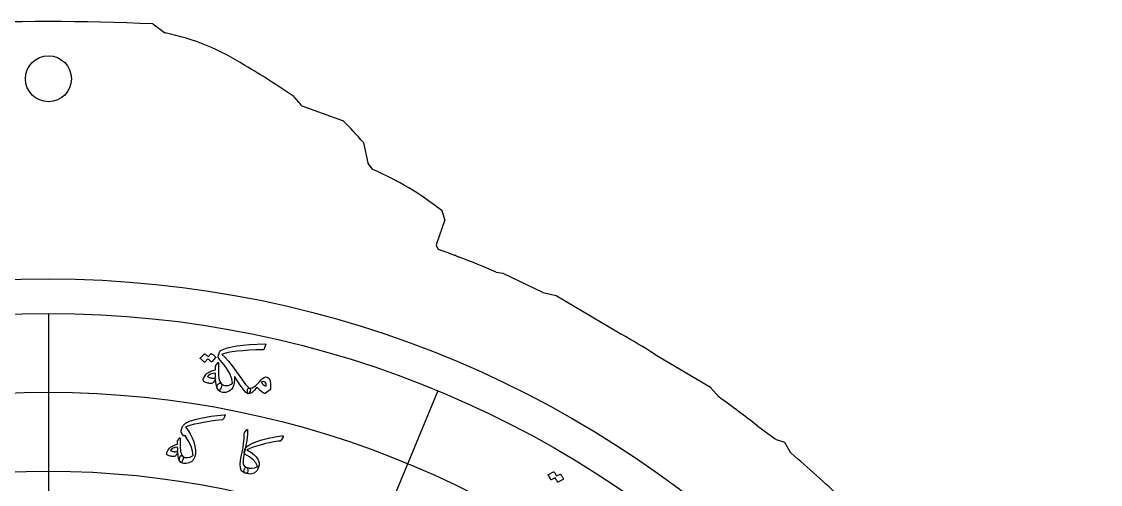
# Model space of a CAD drawing. Header units: millimetres. Extents: x -65 to 65, y -65 to 74.
# Drawn here: x -1.5 to 59.5, y 47.9 to 74 of the extents above; entities that cross this region are included whole.
import ezdxf

# ---------------------------------------------------------------- set-up
doc = ezdxf.new("R2010")
doc.units = ezdxf.units.MM
for name, color, linetype in [('CUT_INNER', 6, 'Continuous'), ('CUT_OUTER', 1, 'Continuous'), ('ENGRAVE', 7, 'Continuous'), ('ENGRAVE_FINE', 8, 'Continuous'), ('GUIDE', 3, 'Continuous'), ('TEXT', 5, 'Continuous')]:
    doc.layers.add(name, color=color, linetype=linetype)

msp = doc.modelspace()

# ---------------------------------------------------------------- linework, layer by layer
at = {"layer": 'CUT_INNER'}
msp.add_circle((0, 70.7888), 1.3, dxfattribs=at)
at = {"layer": 'CUT_OUTER'}
for points in [[(5.9046, 73.8886), (5.9074, 73.8867), (6.5539, 73.4018)], [(13.8689, 69.7806), (13.8715, 69.7778), (14.2621, 69.3091)], [(14.3269, 69.2639), (16.6321, 68.4404), (16.6354, 68.439)], [(17.8092, 67.182), (17.8101, 67.1787), (18.0534, 66.0404)], [(18.08, 65.9818), (18.2912, 65.7002)], [(22.4196, 62.8225), (22.4186, 62.8192), (21.9379, 61.4578)], [(21.9452, 61.3407), (22.0413, 61.1485)], [(22.9391, 60.8175), (23.0034, 60.8111), (23.0067, 60.8106), (23.0098, 60.8092), (23.1637, 60.7322)], [(25.3175, 59.8665), (25.6858, 59.8051), (25.6892, 59.8044), (25.6925, 59.803), (27.9369, 58.7221), (27.9529, 58.7155), (27.9696, 58.7107), (28.7033, 58.5483), (28.7072, 58.5473), (28.7107, 58.5454), (32.2618, 56.4282), (32.3848, 56.358)], [(34.2994, 55.2134), (37.4223, 53.3514), (37.4256, 53.3492), (37.4283, 53.3464), (37.9014, 52.8057)], [(40.1117, 51.147), (41.0956, 50.4291)], [(41.1366, 50.4079), (41.6138, 50.2488), (41.6174, 50.2474), (41.6195, 50.2442), (41.9411, 49.6814)], [(41.9707, 49.6446), (42.1768, 49.4582)]]:
    msp.add_lwpolyline(points, dxfattribs=at)
for centre, radius, start, end in [((-0.0055, -55.6663), 129.6897, 87.388068, 92.611917), ((6.6439, 73.5218), 0.15, 233.130102, 253.491157), ((4.0805, 60.77), 12.8576, 56.912234, 78.693796), ((-7.4251, 39.3691), 37.1254, 55.000405, 60.067465), ((14.3773, 69.4051), 0.15, 219.805571, 250.34115), ((4.0662, 55.5249), 18.021, 40.305286, 45.775595), ((18.2, 66.0718), 0.15, 192.064421, 216.869898), ((18.4112, 65.7902), 0.15, 216.869898, 242.605391), ((11.557, 49.8346), 17.2159, 51.594139, 66.788481), ((16.8137, 61.2334), 5.8268, 15.825905, 21.041291), ((22.0793, 61.4078), 0.15, 160.551762, 206.565051), ((3.7417, 10.1327), 54.1986, 69.255306, 70.266919), ((0.5765, 1.4273), 63.4607, 67.053998, 69.149839), ((0.5385, 0.9174), 63.9362, 58.126889, 60.125962), ((0.774, 1.0308), 63.711, 51.870494, 54.355906), ((41.184, 50.5502), 0.15, 233.882777, 251.565051), ((42.0713, 49.7558), 0.15, 209.744881, 227.863144), ((0.2952, 0.3315), 64.5561, 46.174574, 49.551714)]:
    msp.add_arc(centre, radius, start, end, dxfattribs=at)
at = {"layer": 'ENGRAVE'}
for radius in [57.525, 48.6086]:
    msp.add_circle((0, 0), radius, dxfattribs=at)
at = {"layer": 'ENGRAVE_FINE'}
for points in [[(0, 57.525), (0, 48.6086)], [(22.0139, 53.1462), (18.6017, 44.9085)], [(0, 48.6086), (0, 39.6922)]]:
    msp.add_lwpolyline(points, dxfattribs=at)
msp.add_circle((0, 0), 53.0668, dxfattribs=at)
at = {"layer": 'GUIDE'}
msp.add_circle((0, 0), 59.475, dxfattribs=at)
at = {"layer": 'TEXT'}
for points in [[(12.2501, 55.8008), (12.2604, 55.7979), (12.2689, 55.7939), (12.2758, 55.7889), (12.281, 55.7829), (12.2867, 55.7726), (12.2885, 55.7599), (12.2864, 55.7448), (12.2803, 55.7274), (12.1862, 55.492), (12.1803, 55.4815), (12.1716, 55.4739), (12.1603, 55.4692), (12.1462, 55.4674), (11.7208, 55.46), (11.333, 55.4441), (10.9828, 55.4206), (10.6701, 55.3901), (10.395, 55.3532), (10.1576, 55.3104), (9.9579, 55.2623), (9.7958, 55.2091), (9.9785, 55.0491), (10.1781, 54.8331), (10.3936, 54.5609), (10.6237, 54.2325), (10.718, 54.0955), (10.819, 53.9527), (10.9265, 53.8041), (11.0406, 53.6497), (11.1478, 53.5103), (11.2354, 53.4065), (11.3035, 53.3387), (11.3524, 53.3068), (11.4018, 53.2712), (11.4174, 53.215), (11.3991, 53.1383), (11.3471, 53.0411), (11.3289, 53.0158), (11.3123, 52.9985), (11.2975, 52.9891), (11.2844, 52.9878), (11.1651, 53.0626), (11.0058, 53.2443), (10.8049, 53.5327), (10.5602, 53.9273), (10.5438, 53.9414), (10.5317, 53.9468), (10.5238, 53.9434), (10.5203, 53.9314), (10.5113, 53.7601), (10.4968, 53.6129), (10.4769, 53.4899), (10.4515, 53.391), (10.4202, 53.33), (10.3842, 53.2758), (10.3438, 53.2285), (10.2988, 53.1881), (10.2114, 53.1286), (10.1218, 53.0865), (10.0297, 53.0618), (9.935, 53.0545), (9.8321, 53.063), (9.7445, 53.088), (9.672, 53.1293), (9.6147, 53.1871), (9.5597, 53.2732), (9.5326, 53.3519), (9.5338, 53.4233), (9.5632, 53.4873), (9.6174, 53.5507), (9.6683, 53.5844), (9.7156, 53.5883), (9.7593, 53.5624), (9.8229, 53.5127), (9.8954, 53.4775), (9.977, 53.4566), (10.0676, 53.4499), (10.1599, 53.4583), (10.2467, 53.4823), (10.3279, 53.5221), (10.4035, 53.5776), (10.3734, 53.8383), (10.2366, 54.1603), (9.9905, 54.5427), (9.6322, 54.984), (9.6061, 55.0233), (9.5934, 55.0671), (9.594, 55.1155), (9.6082, 55.1685), (9.6466, 55.2703), (9.6808, 55.3471), (9.7106, 55.3989), (9.736, 55.4257), (10.1108, 55.5771), (10.6522, 55.6934), (11.3612, 55.7697), (12.2383, 55.7997), (12.2401, 55.7994), (12.2416, 55.7994), (12.243, 55.7997), (12.2442, 55.8002), (12.2454, 55.8008), (12.2468, 55.8011), (12.2484, 55.8011), (12.2501, 55.8008)], [(9.1899, 55.247), (9.1952, 55.2508), (9.2021, 55.2524), (9.2104, 55.2519), (9.2203, 55.2493), (9.254, 55.2301), (9.2864, 55.2098), (9.3173, 55.1883), (9.3469, 55.1656), (9.3752, 55.1415), (9.4026, 55.1157), (9.4289, 55.0882), (9.4542, 55.059), (9.4587, 55.0507), (9.4598, 55.0424), (9.4577, 55.0343), (9.4524, 55.0263), (9.232, 54.7844), (9.2267, 54.7816), (9.2197, 54.7828), (9.211, 54.7879), (9.2007, 54.797), (9.1938, 54.8049), (9.1825, 54.8161), (9.1665, 54.8306), (9.146, 54.8484), (9.1206, 54.8697), (9.0903, 54.8948), (9.055, 54.9237), (9.0147, 54.9564), (8.8427, 54.7678), (8.8353, 54.7623), (8.8269, 54.7621), (8.8175, 54.767), (8.807, 54.7772), (8.798, 54.786), (8.7837, 54.7993), (8.764, 54.8171), (8.739, 54.8395), (8.7082, 54.8664), (8.6712, 54.8979), (8.6278, 54.9341), (8.5782, 54.9749), (8.5733, 54.9812), (8.5717, 54.9869), (8.5732, 54.9922), (8.5779, 54.9969), (8.7975, 55.2302), (8.8028, 55.2339), (8.8096, 55.2356), (8.818, 55.2352), (8.8279, 55.2327), (8.8569, 55.218), (8.8847, 55.202), (8.9113, 55.1845), (8.9368, 55.1656), (8.9611, 55.1454), (8.9843, 55.1243), (9.0064, 55.1023), (9.0274, 55.0792)], [(9.7622, 53.5581), (9.7874, 53.5169), (9.7954, 53.4646), (9.7862, 53.4011), (9.76, 53.3264), (9.7187, 53.2449), (9.6814, 53.1944), (9.6479, 53.1749), (9.6182, 53.1865), (9.5467, 53.287), (9.4956, 53.4303), (9.465, 53.6163), (9.4547, 53.8451), (9.3932, 53.7225), (9.3346, 53.6343), (9.279, 53.5805), (9.2262, 53.5611), (9.1996, 53.5609), (9.1713, 53.5623), (9.1412, 53.5654), (9.1093, 53.5701), (9.0759, 53.576), (9.0409, 53.5826), (9.0045, 53.5899), (8.9665, 53.5979), (8.9003, 53.6156), (8.8486, 53.6331), (8.8114, 53.6504), (8.7888, 53.6677), (8.761, 53.7124), (8.7465, 53.7545), (8.7451, 53.7939), (8.7571, 53.8308), (8.8279, 53.9482), (8.8881, 54.0389), (8.9376, 54.1028), (8.9764, 54.14), (9.0254, 54.1732), (9.0767, 54.2041), (9.1302, 54.2328), (9.1859, 54.2592), (9.2444, 54.2835), (9.306, 54.3059), (9.3708, 54.3262), (9.4388, 54.3445), (9.445, 54.4869), (9.4464, 54.5163), (9.4508, 54.542), (9.4583, 54.5639), (9.4689, 54.5821), (9.5727, 54.7295), (9.592, 54.7466), (9.6068, 54.7429), (9.6169, 54.7183), (9.6224, 54.673), (9.6195, 54.5322), (9.6175, 54.4029), (9.6166, 54.2852), (9.6167, 54.179), (9.6183, 54.0845), (9.6221, 54.0018), (9.6278, 53.931), (9.6356, 53.8719), (9.6568, 53.7726), (9.685, 53.6872), (9.7201, 53.6158), (9.7622, 53.5581)], [(9.4465, 54.1556), (9.2925, 54.1294), (9.1652, 54.0881), (9.0646, 54.032), (8.9907, 53.9613), (9.0147, 53.9389), (9.0468, 53.9188), (9.0871, 53.901), (9.1355, 53.8855), (9.1639, 53.8794), (9.1927, 53.8744), (9.2219, 53.8704), (9.2515, 53.8675), (9.2816, 53.8661), (9.3123, 53.8667), (9.3435, 53.8692), (9.3754, 53.8737), (9.414, 53.8904), (9.4397, 53.9268), (9.4523, 53.983), (9.4518, 54.059), (9.4483, 54.0946), (9.4463, 54.1225), (9.4457, 54.1429), (9.4465, 54.1556)], [(12.3597, 53.9303), (12.4622, 53.8653), (12.5287, 53.7332), (12.5589, 53.5339), (12.5529, 53.2678), (12.5506, 53.249), (12.5457, 53.2332), (12.5382, 53.2203), (12.5282, 53.2103), (12.2783, 53.0118), (12.2616, 53.0002), (12.2439, 52.9947), (12.2254, 52.9955), (12.2061, 53.0025), (12.0854, 53.0775), (11.9752, 53.1629), (11.8752, 53.2586), (11.7856, 53.3648), (11.6541, 53.1811), (11.5275, 53.0569), (11.4055, 52.9922), (11.2879, 52.987), (11.2764, 52.9943), (11.2665, 53.011), (11.2581, 53.0371), (11.2512, 53.0726), (11.247, 53.1578), (11.253, 53.2241), (11.2692, 53.2716), (11.2958, 53.3003), (11.3089, 53.3056), (11.3232, 53.3083), (11.3389, 53.3085), (11.3559, 53.306), (11.4389, 53.3026), (11.5254, 53.3234), (11.6154, 53.3683), (11.7091, 53.4373), (11.7528, 53.4797), (11.8201, 53.5502), (11.9109, 53.6489), (12.0255, 53.7756), (12.1114, 53.8571), (12.1958, 53.91), (12.2787, 53.9344), (12.3597, 53.9303)], [(12.0253, 53.6419), (12.0793, 53.5717), (12.1442, 53.5092), (12.22, 53.4543), (12.3067, 53.407), (12.3176, 53.4777), (12.3119, 53.5388), (12.2895, 53.5902), (12.2503, 53.6319), (12.2006, 53.6602), (12.1465, 53.6713), (12.0881, 53.6652), (12.0253, 53.6419)], [(9.9324, 51.7999), (9.967, 51.7992), (9.9865, 51.787), (9.991, 51.7634), (9.9804, 51.7283), (9.9172, 51.5961), (9.8993, 51.5627), (9.8804, 51.5376), (9.8605, 51.5209), (9.8397, 51.5126), (9.4471, 51.4652), (9.0923, 51.4155), (8.775, 51.3642), (8.495, 51.3122), (8.2524, 51.2595), (8.0475, 51.2062), (7.88, 51.1527), (7.7498, 51.0994), (7.8925, 50.9145), (8.0169, 50.7157), (8.1232, 50.503), (8.2113, 50.2766), (8.2823, 50.0177), (8.3138, 49.783), (8.3063, 49.5728), (8.2606, 49.3869), (8.2252, 49.3059), (8.1876, 49.2407), (8.1479, 49.1913), (8.106, 49.1579), (7.9426, 49.0801), (7.791, 49.0424), (7.6508, 49.0449), (7.5217, 49.0877), (7.4694, 49.1262), (7.4347, 49.1808), (7.4176, 49.2514), (7.4181, 49.338), (7.4289, 49.4056), (7.4477, 49.4541), (7.4746, 49.4835), (7.5095, 49.4936), (7.5258, 49.4904), (7.5457, 49.4816), (7.5692, 49.4674), (7.5963, 49.4478), (7.7111, 49.3872), (7.8454, 49.3746), (7.9996, 49.4099), (8.1742, 49.4927), (8.1443, 49.7443), (8.0623, 50.0177), (7.9273, 50.3126), (7.738, 50.6287), (7.732, 50.6343), (7.7251, 50.6363), (7.7172, 50.6349), (7.7084, 50.6299), (7.6684, 50.6067), (7.6593, 50.6021), (7.6504, 50.6021), (7.6417, 50.6064), (7.6333, 50.6152), (7.5034, 50.8105), (7.5017, 50.8242), (7.5049, 50.8542), (7.513, 50.9007), (7.526, 50.9635), (7.542, 51.0299), (7.5588, 51.084), (7.5763, 51.1258), (7.5944, 51.1552), (7.6236, 51.1918), (7.653, 51.2255), (7.6826, 51.2563), (7.7124, 51.2842), (7.7425, 51.3094), (7.7729, 51.3321), (7.8036, 51.3523), (7.8345, 51.37), (7.9816, 51.4338), (8.1613, 51.4956), (8.3738, 51.555), (8.6191, 51.6116), (8.8975, 51.665), (9.2091, 51.7145), (9.554, 51.7597), (9.9324, 51.7999)], [(11.1886, 48.8301), (11.2331, 48.7996), (11.2618, 48.7521), (11.2745, 48.6876), (11.2714, 48.606), (11.2554, 48.5413), (11.2236, 48.5022), (11.1762, 48.4886), (11.113, 48.5004), (11.0465, 48.5296), (10.989, 48.5683), (10.9405, 48.6164), (10.9009, 48.674), (10.8539, 48.8068), (10.8414, 48.9917), (10.8635, 49.2286), (10.9205, 49.5177), (10.9407, 49.6047), (10.9593, 49.6902), (10.9764, 49.7741), (10.9919, 49.8566), (11.0057, 49.9374), (11.0178, 50.0162), (11.0283, 50.0932), (11.037, 50.1683), (11.0466, 50.2639), (11.0548, 50.3507), (11.0617, 50.4288), (11.0673, 50.498), (11.0714, 50.5581), (11.0741, 50.6086), (11.0754, 50.6496), (11.0751, 50.681), (11.0745, 50.7335), (11.0777, 50.7744), (11.0847, 50.8038), (11.0956, 50.8216), (11.2217, 50.9456), (11.2386, 50.9576), (11.2511, 50.9589), (11.2591, 50.9498), (11.2626, 50.93), (11.2605, 50.7307), (11.233, 50.4705), (11.1803, 50.1495), (11.1024, 49.7677), (11.0736, 49.6266), (11.0496, 49.4994), (11.0307, 49.3861), (11.0167, 49.2868), (11.0076, 49.2017), (11.0036, 49.1309), (11.0047, 49.0744), (11.0108, 49.0323), (11.0336, 48.9675), (11.0709, 48.9122), (11.1225, 48.8664), (11.1886, 48.8301)], [(7.5963, 49.4478), (7.6197, 49.4118), (7.6281, 49.3655), (7.6216, 49.3088), (7.6002, 49.2419), (7.5655, 49.1684), (7.5335, 49.1226), (7.5042, 49.1044), (7.4776, 49.114), (7.4115, 49.2016), (7.3626, 49.3276), (7.3307, 49.4921), (7.316, 49.6952), (7.2643, 49.5848), (7.2144, 49.505), (7.1663, 49.4558), (7.1199, 49.4373), (7.0962, 49.4364), (7.071, 49.437), (7.0442, 49.439), (7.0158, 49.4424), (6.9859, 49.4468), (6.9546, 49.4519), (6.9221, 49.4574), (6.8882, 49.4636), (6.8289, 49.4777), (6.7825, 49.492), (6.749, 49.5065), (6.7285, 49.5213), (6.7027, 49.5604), (6.6888, 49.5974), (6.6866, 49.6324), (6.6963, 49.6655), (6.7564, 49.7715), (6.8077, 49.8535), (6.8502, 49.9115), (6.8837, 49.9455), (6.9265, 49.9762), (6.9713, 50.0049), (7.0182, 50.0317), (7.067, 50.0566), (7.1183, 50.0796), (7.1725, 50.1009), (7.2296, 50.1206), (7.2896, 50.1386), (7.2916, 50.2652), (7.2921, 50.2914), (7.2954, 50.3143), (7.3016, 50.334), (7.3105, 50.3504), (7.3991, 50.484), (7.4158, 50.4996), (7.429, 50.4967), (7.4386, 50.4751), (7.4446, 50.4349), (7.4455, 50.3097), (7.4469, 50.1948), (7.449, 50.0902), (7.4517, 49.9959), (7.4555, 49.9119), (7.4608, 49.8386), (7.4677, 49.7758), (7.4761, 49.7235), (7.4974, 49.6358), (7.5245, 49.5606), (7.5575, 49.4979), (7.5963, 49.4478)], [(11.2237, 49.8165), (11.4431, 49.6857), (11.6183, 49.5547), (11.7494, 49.4238), (11.8367, 49.2935), (11.882, 49.1852), (11.908, 49.0824), (11.9149, 48.985), (11.9026, 48.8931), (11.7972, 48.64), (11.63, 48.4908), (11.4012, 48.4448), (11.1099, 48.5011), (11.0906, 48.5113), (11.0755, 48.5288), (11.0644, 48.5536), (11.0574, 48.5858), (11.0546, 48.63), (11.0579, 48.6707), (11.0674, 48.708), (11.0831, 48.7418), (11.1123, 48.788), (11.1391, 48.8183), (11.1635, 48.8325), (11.1855, 48.8308), (11.3441, 48.7841), (11.4986, 48.7738), (11.6491, 48.7999), (11.796, 48.8626), (11.8054, 48.8684), (11.8113, 48.8746), (11.8135, 48.8813), (11.8122, 48.8885), (11.7179, 49.0768), (11.5695, 49.2543), (11.3667, 49.4205), (11.1093, 49.5747), (11.0837, 49.5972), (11.0701, 49.6338), (11.0683, 49.6848), (11.0784, 49.75), (11.0931, 49.8063), (11.1104, 49.8559), (11.1304, 49.8987), (11.1531, 49.9347), (11.273, 50.0476), (11.4654, 50.1597), (11.7307, 50.2699), (12.0697, 50.3772), (12.2198, 50.4171), (12.3676, 50.4537), (12.513, 50.487), (12.656, 50.5171), (12.7966, 50.5438), (12.9348, 50.5674), (13.0705, 50.5877), (13.2036, 50.6048), (13.2443, 50.6033), (13.2675, 50.5914), (13.2733, 50.5691), (13.2617, 50.5363), (13.1619, 50.3527), (13.1498, 50.3344), (13.1346, 50.3207), (13.1164, 50.3115), (13.095, 50.3069), (12.9941, 50.2967), (12.8846, 50.2826), (12.7666, 50.2644), (12.6401, 50.2421), (12.5052, 50.2153), (12.3622, 50.1839), (12.2112, 50.1476), (12.0522, 50.1064), (11.755, 50.0227), (11.5182, 49.9459), (11.3412, 49.877), (11.2237, 49.8165)], [(7.3011, 49.9709), (7.1649, 49.9438), (7.0528, 49.904), (6.9648, 49.8518), (6.9008, 49.7871), (6.9226, 49.7678), (6.9517, 49.7507), (6.9879, 49.7359), (7.0313, 49.7233), (7.0567, 49.7185), (7.0824, 49.7148), (7.1084, 49.712), (7.1348, 49.7101), (7.1616, 49.7096), (7.1889, 49.7109), (7.2166, 49.7139), (7.2448, 49.7187), (7.2787, 49.7344), (7.3006, 49.7675), (7.3104, 49.8177), (7.3081, 49.8852), (7.3042, 49.9167), (7.3017, 49.9415), (7.3006, 49.9595), (7.3011, 49.9709)], [(28.9281, 48.4345), (28.9344, 48.436), (28.9414, 48.4349), (28.9491, 48.4314), (28.9574, 48.4254), (28.982, 48.3951), (29.0049, 48.3642), (29.0261, 48.3327), (29.0455, 48.3007), (29.0633, 48.2678), (29.0796, 48.2336), (29.0943, 48.1983), (29.1074, 48.1618), (29.1085, 48.1524), (29.1066, 48.1443), (29.1016, 48.1375), (29.0937, 48.132), (28.7992, 47.9879), (28.7931, 47.9872), (28.787, 47.9909), (28.7807, 47.9989), (28.7744, 48.0112), (28.7709, 48.0211), (28.7643, 48.0357), (28.7546, 48.0551), (28.7418, 48.0793), (28.7258, 48.1085), (28.7066, 48.143), (28.684, 48.183), (28.6581, 48.2283), (28.4282, 48.116), (28.4193, 48.1136), (28.4113, 48.1165), (28.4043, 48.1246), (28.3982, 48.1379), (28.393, 48.1494), (28.3844, 48.1671), (28.3724, 48.1909), (28.3571, 48.221), (28.3381, 48.2574), (28.3148, 48.3004), (28.2874, 48.3501), (28.2557, 48.4064), (28.2534, 48.414), (28.254, 48.42), (28.2573, 48.4243), (28.2634, 48.4271), (28.5542, 48.5634), (28.5605, 48.5649), (28.5675, 48.5639), (28.5751, 48.5605), (28.5835, 48.5545), (28.6054, 48.5302), (28.6256, 48.505), (28.6442, 48.4789), (28.6612, 48.4519), (28.6767, 48.4241), (28.6907, 48.3959), (28.7034, 48.3672), (28.7147, 48.338)]]:
    msp.add_lwpolyline(points, close=True, dxfattribs=at)

doc.saveas('drawing.dxf')
